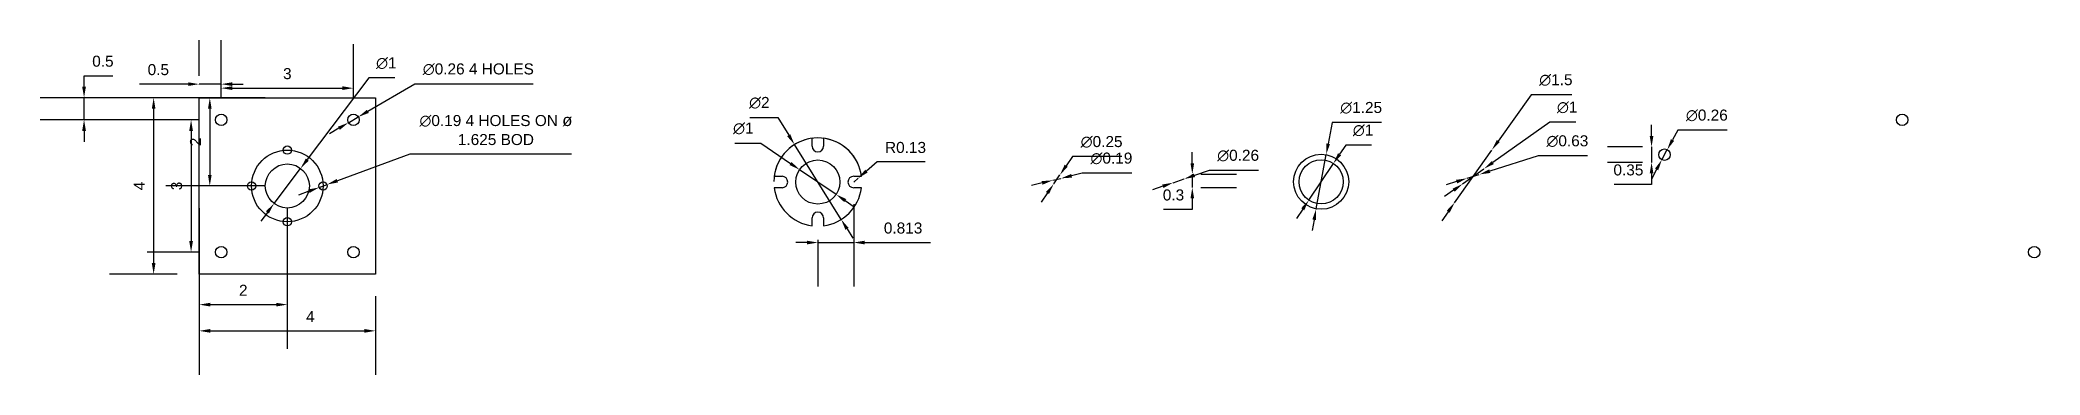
# Model space of a CAD drawing. Header units: inches. Extents: x 2548.6 to 2594, y 2106.8 to 2114.4.
import ezdxf

# ---------------------------------------------------------------- set-up
doc = ezdxf.new("R2010")
doc.units = ezdxf.units.IN
doc.styles.get("Standard").update_dxf_attribs({"font": 'arial.ttf'})
doc.dimstyles.new('ISO-25', dxfattribs={"dimtxt": 0.25, "dimasz": 0.25, "dimexe": 1, "dimexo": 0.5, "dimgap": 0.2, "dimtad": 1, "dimtoh": 1, "dimdec": 3, "dimdsep": 46, "dimtxsty": 'Standard', "dimcen": 0.25, "dimadec": 0, "dimazin": 0, "dimtfac": 1, "dimtdec": 3, "dimtmove": 0, "dimatfit": 3, "dimfxl": 1, "dimarcsym": 0})

# ---------------------------------------------------------------- blocks, each defined once
blk = doc.blocks.new('*U1')
blk.add_circle((0, 0), 0.095)
blk = doc.blocks.new('*U2')
at = {"color": 0, "linetype": 'ByBlock', "lineweight": -2, "transparency": 16777216}
blk.add_blockref('*U1', (2554.197, 2111.904), dxfattribs=at)
for p, rotation in [((2553.385, 2111.091), 90), ((2555.01, 2111.091), 270), ((2554.197, 2110.279), 180)]:
    blk.add_blockref('*U1', p, dxfattribs=dict(at, rotation=rotation))
blk = doc.blocks.new('*D3')
at = {"color": 0, "lineweight": -2, "transparency": 16777216}
for p, q in [((2551.697, 2113.091), (2550.162, 2113.091)), ((2551.162, 2112.841), (2551.162, 2109.341)), ((2551.697, 2109.091), (2550.162, 2109.091))]:
    blk.add_line(p, q, dxfattribs=at)
at = {"color": 0, "transparency": 16777216}
for points in [[(2551.121, 2112.841), (2551.204, 2112.841), (2551.162, 2113.091)], [(2551.121, 2109.341), (2551.204, 2109.341), (2551.162, 2109.091)]]:
    blk.add_solid(points, dxfattribs=at)
at = {"layer": 'Defpoints', "color": 0, "transparency": 16777216}
for p in [(2552.197, 2113.091), (2551.162, 2109.091), (2552.197, 2109.091)]:
    blk.add_point(p, dxfattribs=at)
at = {"color": 0, "transparency": 16777216, "insert": (2550.837, 2111.091), "char_height": 0.25, "attachment_point": 5, "rotation": 90}
blk.add_mtext('4', dxfattribs=at)
blk = doc.blocks.new('*D4')
at = {"color": 0, "lineweight": -2, "transparency": 16777216}
for p, q in [((2552.197, 2108.591), (2552.197, 2106.806)), ((2556.197, 2108.591), (2556.197, 2106.806)), ((2552.447, 2107.806), (2555.947, 2107.806))]:
    blk.add_line(p, q, dxfattribs=at)
at = {"color": 0, "transparency": 16777216}
for points in [[(2552.447, 2107.848), (2552.447, 2107.764), (2552.197, 2107.806)], [(2555.947, 2107.848), (2555.947, 2107.764), (2556.197, 2107.806)]]:
    blk.add_solid(points, dxfattribs=at)
at = {"layer": 'Defpoints', "color": 0, "transparency": 16777216}
for p in [(2552.197, 2109.091), (2556.197, 2109.091), (2556.197, 2107.806)]:
    blk.add_point(p, dxfattribs=at)
at = {"color": 0, "transparency": 16777216, "insert": (2554.721, 2108.131), "char_height": 0.25, "attachment_point": 5}
blk.add_mtext('4', dxfattribs=at)
blk = doc.blocks.new('*D8')
at = {"color": 0, "lineweight": -2, "transparency": 16777216}
for p, q in [((2552.697, 2113.091), (2552.697, 2114.309)), ((2555.697, 2113.091), (2555.697, 2114.309)), ((2552.947, 2113.309), (2555.447, 2113.309))]:
    blk.add_line(p, q, dxfattribs=at)
at = {"color": 0, "transparency": 16777216}
for points in [[(2552.947, 2113.351), (2552.947, 2113.268), (2552.697, 2113.309)], [(2555.447, 2113.351), (2555.447, 2113.268), (2555.697, 2113.309)]]:
    blk.add_solid(points, dxfattribs=at)
at = {"layer": 'Defpoints', "color": 0, "transparency": 16777216}
for p in [(2555.697, 2113.309), (2552.697, 2112.591), (2555.697, 2112.591)]:
    blk.add_point(p, dxfattribs=at)
at = {"color": 0, "transparency": 16777216, "insert": (2554.197, 2113.637), "char_height": 0.25, "attachment_point": 5}
blk.add_mtext('3', dxfattribs=at)
blk = doc.blocks.new('*D9')
at = {"color": 0, "lineweight": -2, "transparency": 16777216}
for p, q in [((2552.197, 2110.591), (2552.197, 2107.401)), ((2554.197, 2110.591), (2554.197, 2107.401)), ((2552.447, 2108.401), (2553.947, 2108.401))]:
    blk.add_line(p, q, dxfattribs=at)
at = {"color": 0, "transparency": 16777216}
for points in [[(2552.447, 2108.442), (2552.447, 2108.359), (2552.197, 2108.401)], [(2553.947, 2108.442), (2553.947, 2108.359), (2554.197, 2108.401)]]:
    blk.add_solid(points, dxfattribs=at)
at = {"layer": 'Defpoints', "color": 0, "transparency": 16777216}
for p in [(2552.197, 2111.091), (2554.197, 2111.091), (2554.197, 2108.401)]:
    blk.add_point(p, dxfattribs=at)
at = {"color": 0, "transparency": 16777216, "insert": (2553.197, 2108.726), "char_height": 0.25, "attachment_point": 5}
blk.add_mtext('2', dxfattribs=at)
blk = doc.blocks.new('*D10')
at = {"color": 0, "lineweight": -2, "transparency": 16777216}
for p, q in [((2552.197, 2112.591), (2551.012, 2112.591)), ((2552.012, 2112.341), (2552.012, 2109.841)), ((2552.197, 2109.591), (2551.012, 2109.591))]:
    blk.add_line(p, q, dxfattribs=at)
at = {"color": 0, "transparency": 16777216}
for points in [[(2551.971, 2112.341), (2552.054, 2112.341), (2552.012, 2112.591)], [(2551.971, 2109.841), (2552.054, 2109.841), (2552.012, 2109.591)]]:
    blk.add_solid(points, dxfattribs=at)
at = {"layer": 'Defpoints', "color": 0, "transparency": 16777216}
for p in [(2552.697, 2112.591), (2552.012, 2109.591), (2552.697, 2109.591)]:
    blk.add_point(p, dxfattribs=at)
at = {"color": 0, "transparency": 16777216, "insert": (2551.685, 2111.091), "char_height": 0.25, "attachment_point": 5, "rotation": 90}
blk.add_mtext('3', dxfattribs=at)
blk = doc.blocks.new('*D11')
at = {"color": 0, "lineweight": -2, "transparency": 16777216}
for p, q in [((2553.697, 2113.091), (2551.437, 2113.091)), ((2552.437, 2112.841), (2552.437, 2111.341)), ((2553.697, 2111.091), (2551.437, 2111.091))]:
    blk.add_line(p, q, dxfattribs=at)
at = {"color": 0, "transparency": 16777216}
for points in [[(2552.396, 2112.841), (2552.479, 2112.841), (2552.437, 2113.091)], [(2552.396, 2111.341), (2552.479, 2111.341), (2552.437, 2111.091)]]:
    blk.add_solid(points, dxfattribs=at)
at = {"layer": 'Defpoints', "color": 0, "transparency": 16777216}
for p in [(2554.197, 2113.091), (2552.437, 2111.091), (2554.197, 2111.091)]:
    blk.add_point(p, dxfattribs=at)
at = {"color": 0, "transparency": 16777216, "insert": (2552.112, 2112.091), "char_height": 0.25, "attachment_point": 5, "rotation": 90}
blk.add_mtext('2', dxfattribs=at)
blk = doc.blocks.new('*D12')
at = {"color": 0, "lineweight": -2, "transparency": 16777216}
for p, q in [((2556.05, 2113.54), (2554.65, 2111.689)), ((2556.638, 2113.54), (2556.05, 2113.54)), ((2553.895, 2110.692), (2554.499, 2111.49)), ((2553.745, 2110.493), (2553.594, 2110.294))]:
    blk.add_line(p, q, dxfattribs=at)
at = {"color": 0, "transparency": 16777216}
for points in [[(2554.616, 2111.714), (2554.683, 2111.664), (2554.499, 2111.49)], [(2553.711, 2110.518), (2553.778, 2110.468), (2553.895, 2110.692)]]:
    blk.add_solid(points, dxfattribs=at)
at = {"layer": 'Defpoints', "color": 0, "transparency": 16777216}
for p in [(2554.499, 2111.49), (2553.895, 2110.692)]:
    blk.add_point(p, dxfattribs=at)
at = {"color": 0, "transparency": 16777216, "insert": (2556.444, 2113.874), "char_height": 0.25, "attachment_point": 5}
blk.add_mtext('∅1', dxfattribs=at)
blk = doc.blocks.new('*D13')
at = {"color": 0, "lineweight": -2, "transparency": 16777216}
for p, q in [((2557.088, 2113.402), (2556.025, 2112.783)), ((2559.779, 2113.402), (2557.088, 2113.402)), ((2555.585, 2112.526), (2555.809, 2112.657)), ((2555.369, 2112.4), (2555.153, 2112.274))]:
    blk.add_line(p, q, dxfattribs=at)
at = {"color": 0, "transparency": 16777216}
for points in [[(2555.348, 2112.436), (2555.39, 2112.364), (2555.585, 2112.526)], [(2556.004, 2112.819), (2556.046, 2112.747), (2555.809, 2112.657)]]:
    blk.add_solid(points, dxfattribs=at)
at = {"layer": 'Defpoints', "color": 0, "transparency": 16777216}
for p in [(2555.585, 2112.526), (2555.809, 2112.657)]:
    blk.add_point(p, dxfattribs=at)
at = {"color": 0, "transparency": 16777216, "insert": (2558.533, 2113.737), "char_height": 0.25, "attachment_point": 5}
blk.add_mtext('∅0.26 4 HOLES', dxfattribs=at)
blk = doc.blocks.new('*D14')
at = {"color": 0, "lineweight": -2, "transparency": 16777216}
for p, q in [((2556.975, 2111.816), (2555.333, 2111.211)), ((2560.65, 2111.816), (2556.975, 2111.816)), ((2554.921, 2111.058), (2555.099, 2111.124)), ((2554.686, 2110.972), (2554.451, 2110.885))]:
    blk.add_line(p, q, dxfattribs=at)
at = {"color": 0, "transparency": 16777216}
for points in [[(2555.319, 2111.25), (2555.348, 2111.171), (2555.099, 2111.124)], [(2554.672, 2111.011), (2554.7, 2110.933), (2554.921, 2111.058)]]:
    blk.add_solid(points, dxfattribs=at)
at = {"layer": 'Defpoints', "color": 0, "transparency": 16777216}
for p in [(2555.099, 2111.124), (2554.921, 2111.058)]:
    blk.add_point(p, dxfattribs=at)
at = {"color": 0, "transparency": 16777216, "insert": (2558.932, 2112.368), "char_height": 0.25, "attachment_point": 5}
blk.add_mtext('∅0.19 4 HOLES ON {\\H1.0833x;ø\\fMS Shell Dlg 2|b0|i0|c0|p0;\\H0.61538x;\\P}1.625 BOD', dxfattribs=at)
blk = doc.blocks.new('*D17')
at = {"color": 0, "lineweight": -2, "transparency": 16777216}
for p, q in [((2567.053, 2110.68), (2567.053, 2108.808)), ((2565.99, 2109.808), (2565.74, 2109.808)), ((2566.24, 2109.867), (2566.24, 2108.808)), ((2566.24, 2109.808), (2567.053, 2109.808)), ((2567.303, 2109.808), (2568.797, 2109.808))]:
    blk.add_line(p, q, dxfattribs=at)
at = {"color": 0, "transparency": 16777216}
for points in [[(2565.99, 2109.85), (2565.99, 2109.766), (2566.24, 2109.808)], [(2567.303, 2109.85), (2567.303, 2109.766), (2567.053, 2109.808)]]:
    blk.add_solid(points, dxfattribs=at)
at = {"layer": 'Defpoints', "color": 0, "transparency": 16777216}
for p in [(2567.053, 2111.18), (2566.24, 2110.367), (2567.053, 2109.808)]:
    blk.add_point(p, dxfattribs=at)
at = {"color": 0, "transparency": 16777216, "insert": (2568.175, 2110.136), "char_height": 0.25, "attachment_point": 5}
blk.add_mtext('0.813', dxfattribs=at)
blk = doc.blocks.new('*D18')
at = {"color": 0, "lineweight": -2, "transparency": 16777216}
for p, q in [((2567.586, 2111.635), (2567.342, 2111.427)), ((2568.675, 2111.635), (2567.586, 2111.635)), ((2567.053, 2111.18), (2567.152, 2111.265))]:
    blk.add_line(p, q, dxfattribs=at)
at = {"color": 0, "transparency": 16777216}
blk.add_solid([(2567.315, 2111.459), (2567.369, 2111.395), (2567.152, 2111.265)], dxfattribs=at)
at = {"layer": 'Defpoints', "color": 0, "transparency": 16777216}
for p in [(2567.053, 2111.18), (2567.152, 2111.265)]:
    blk.add_point(p, dxfattribs=at)
at = {"color": 0, "transparency": 16777216, "insert": (2568.23, 2111.963), "char_height": 0.25, "attachment_point": 5}
blk.add_mtext('R0.13', dxfattribs=at)
blk = doc.blocks.new('*D20')
at = {"color": 0, "lineweight": -2, "transparency": 16777216}
for p, q in [((2574.74, 2111.608), (2574.74, 2111.858)), ((2574.74, 2111.358), (2574.74, 2111.058)), ((2574.93, 2111.358), (2575.74, 2111.358)), ((2574.74, 2110.808), (2574.74, 2110.558)), ((2574.93, 2111.058), (2575.74, 2111.058)), ((2574.74, 2110.558), (2574.085, 2110.558))]:
    blk.add_line(p, q, dxfattribs=at)
at = {"color": 0, "transparency": 16777216}
for points in [[(2574.699, 2111.608), (2574.782, 2111.608), (2574.74, 2111.358)], [(2574.699, 2110.808), (2574.782, 2110.808), (2574.74, 2111.058)]]:
    blk.add_solid(points, dxfattribs=at)
at = {"layer": 'Defpoints', "color": 0, "transparency": 16777216}
for p in [(2574.43, 2111.358), (2574.43, 2111.058), (2574.74, 2111.058)]:
    blk.add_point(p, dxfattribs=at)
at = {"color": 0, "transparency": 16777216, "insert": (2574.313, 2110.886), "char_height": 0.25, "attachment_point": 5}
blk.add_mtext('0.3', dxfattribs=at)
blk = doc.blocks.new('*D21')
at = {"color": 0, "lineweight": -2, "transparency": 16777216}
for p, q in [((2574.07, 2111.085), (2573.834, 2111.004)), ((2574.307, 2111.166), (2574.553, 2111.25)), ((2575.12, 2111.445), (2574.789, 2111.331)), ((2576.241, 2111.445), (2575.12, 2111.445))]:
    blk.add_line(p, q, dxfattribs=at)
at = {"color": 0, "transparency": 16777216}
for points in [[(2574.057, 2111.124), (2574.084, 2111.045), (2574.307, 2111.166)], [(2574.775, 2111.371), (2574.803, 2111.292), (2574.553, 2111.25)]]:
    blk.add_solid(points, dxfattribs=at)
at = {"layer": 'Defpoints', "color": 0, "transparency": 16777216}
for p in [(2574.307, 2111.166), (2574.553, 2111.25)]:
    blk.add_point(p, dxfattribs=at)
at = {"color": 0, "transparency": 16777216, "insert": (2575.78, 2111.779), "char_height": 0.25, "attachment_point": 5}
blk.add_mtext('∅0.26', dxfattribs=at)
blk = doc.blocks.new('*D22')
at = {"color": 0, "lineweight": -2, "transparency": 16777216}
for p, q in [((2582.429, 2113.158), (2581.685, 2112.11)), ((2583.358, 2113.158), (2582.429, 2113.158)), ((2580.692, 2110.711), (2581.54, 2111.906)), ((2580.548, 2110.507), (2580.403, 2110.303))]:
    blk.add_line(p, q, dxfattribs=at)
at = {"color": 0, "transparency": 16777216}
for points in [[(2581.651, 2112.134), (2581.719, 2112.086), (2581.54, 2111.906)], [(2580.514, 2110.531), (2580.582, 2110.483), (2580.692, 2110.711)]]:
    blk.add_solid(points, dxfattribs=at)
at = {"layer": 'Defpoints', "color": 0, "transparency": 16777216}
for p in [(2581.54, 2111.906, -0.339), (2580.692, 2110.711, -0.661)]:
    blk.add_point(p, dxfattribs=at)
at = {"color": 0, "transparency": 16777216, "insert": (2582.993, 2113.493), "char_height": 0.25, "attachment_point": 5}
blk.add_mtext('∅1.5', dxfattribs=at)
blk = doc.blocks.new('*D23')
at = {"color": 0, "lineweight": -2, "transparency": 16777216}
for p, q in [((2582.593, 2111.772), (2581.493, 2111.427)), ((2583.714, 2111.772), (2582.593, 2111.772)), ((2580.74, 2111.19), (2580.501, 2111.115)), ((2580.978, 2111.265), (2581.254, 2111.352))]:
    blk.add_line(p, q, dxfattribs=at)
at = {"color": 0, "transparency": 16777216}
for points in [[(2580.727, 2111.23), (2580.752, 2111.15), (2580.978, 2111.265)], [(2581.48, 2111.466), (2581.505, 2111.387), (2581.254, 2111.352)]]:
    blk.add_solid(points, dxfattribs=at)
at = {"layer": 'Defpoints', "color": 0, "transparency": 16777216}
for p in [(2580.978, 2111.265, -1.321), (2581.254, 2111.352, -0.761)]:
    blk.add_point(p, dxfattribs=at)
at = {"color": 0, "transparency": 16777216, "insert": (2583.254, 2112.107), "char_height": 0.25, "attachment_point": 5}
blk.add_mtext('∅0.63', dxfattribs=at)
blk = doc.blocks.new('*D24')
at = {"color": 0, "lineweight": -2, "transparency": 16777216}
for p, q in [((2582.856, 2112.537), (2581.56, 2111.622)), ((2583.444, 2112.537), (2582.856, 2112.537)), ((2580.877, 2111.139), (2581.356, 2111.478)), ((2580.672, 2110.995), (2580.468, 2110.851))]:
    blk.add_line(p, q, dxfattribs=at)
at = {"color": 0, "transparency": 16777216}
for points in [[(2581.536, 2111.656), (2581.584, 2111.588), (2581.356, 2111.478)], [(2580.648, 2111.029), (2580.697, 2110.961), (2580.877, 2111.139)]]:
    blk.add_solid(points, dxfattribs=at)
at = {"layer": 'Defpoints', "color": 0, "transparency": 16777216}
for p in [(2580.877, 2111.139, -3.345), (2581.356, 2111.478, -2.535)]:
    blk.add_point(p, dxfattribs=at)
at = {"color": 0, "transparency": 16777216, "insert": (2583.25, 2112.872), "char_height": 0.25, "attachment_point": 5}
blk.add_mtext('∅1', dxfattribs=at)
blk = doc.blocks.new('*D25')
at = {"color": 0, "lineweight": -2, "transparency": 16777216}
for p, q in [((2577.911, 2112.528), (2577.823, 2112.047)), ((2579.035, 2112.528), (2577.911, 2112.528)), ((2577.552, 2110.572), (2577.778, 2111.801)), ((2577.506, 2110.326), (2577.461, 2110.08))]:
    blk.add_line(p, q, dxfattribs=at)
at = {"color": 0, "transparency": 16777216}
for points in [[(2577.782, 2112.055), (2577.864, 2112.04), (2577.778, 2111.801)], [(2577.465, 2110.334), (2577.547, 2110.319), (2577.552, 2110.572)]]:
    blk.add_solid(points, dxfattribs=at)
at = {"layer": 'Defpoints', "color": 0, "transparency": 16777216}
for p in [(2577.778, 2111.801, -1.375), (2577.552, 2110.572, -1.375)]:
    blk.add_point(p, dxfattribs=at)
at = {"color": 0, "transparency": 16777216, "insert": (2578.573, 2112.863), "char_height": 0.25, "attachment_point": 5}
blk.add_mtext('∅1.25', dxfattribs=at)
blk = doc.blocks.new('*D26')
at = {"color": 0, "lineweight": -2, "transparency": 16777216}
for p, q in [((2578.222, 2112.017), (2578.083, 2111.809)), ((2578.81, 2112.017), (2578.222, 2112.017)), ((2577.386, 2110.772), (2577.943, 2111.602)), ((2577.246, 2110.564), (2577.107, 2110.357))]:
    blk.add_line(p, q, dxfattribs=at)
at = {"color": 0, "transparency": 16777216}
for points in [[(2578.048, 2111.832), (2578.117, 2111.786), (2577.943, 2111.602)], [(2577.212, 2110.587), (2577.281, 2110.541), (2577.386, 2110.772)]]:
    blk.add_solid(points, dxfattribs=at)
at = {"layer": 'Defpoints', "color": 0, "transparency": 16777216}
for p in [(2577.943, 2111.602, -1.375), (2577.386, 2110.772, -1.375)]:
    blk.add_point(p, dxfattribs=at)
at = {"color": 0, "transparency": 16777216, "insert": (2578.616, 2112.351), "char_height": 0.25, "attachment_point": 5}
blk.add_mtext('∅1', dxfattribs=at)
blk = doc.blocks.new('*D27')
at = {"color": 0, "lineweight": -2, "transparency": 16777216}
for p, q in [((2585.165, 2112.226), (2585.165, 2112.476)), ((2584.96, 2111.976), (2584.165, 2111.976)), ((2584.96, 2111.626), (2584.165, 2111.626)), ((2585.165, 2111.976), (2585.165, 2111.626)), ((2585.165, 2111.126), (2584.314, 2111.126)), ((2585.165, 2111.376), (2585.165, 2111.126))]:
    blk.add_line(p, q, dxfattribs=at)
at = {"color": 0, "transparency": 16777216}
for points in [[(2585.123, 2112.226), (2585.207, 2112.226), (2585.165, 2111.976)], [(2585.123, 2111.376), (2585.207, 2111.376), (2585.165, 2111.626)]]:
    blk.add_solid(points, dxfattribs=at)
at = {"layer": 'Defpoints', "color": 0, "transparency": 16777216}
for p in [(2585.165, 2111.626), (2585.46, 2111.976), (2585.46, 2111.626)]:
    blk.add_point(p, dxfattribs=at)
at = {"color": 0, "transparency": 16777216, "insert": (2584.639, 2111.454), "char_height": 0.25, "attachment_point": 5}
blk.add_mtext('0.35', dxfattribs=at)
blk = doc.blocks.new('*D28')
at = {"color": 0, "lineweight": -2, "transparency": 16777216}
for p, q in [((2585.76, 2112.355), (2585.641, 2112.135)), ((2586.881, 2112.355), (2585.76, 2112.355)), ((2585.398, 2111.686), (2585.522, 2111.915)), ((2585.279, 2111.467), (2585.16, 2111.247))]:
    blk.add_line(p, q, dxfattribs=at)
at = {"color": 0, "transparency": 16777216}
for points in [[(2585.604, 2112.155), (2585.677, 2112.115), (2585.522, 2111.915)], [(2585.243, 2111.486), (2585.316, 2111.447), (2585.398, 2111.686)]]:
    blk.add_solid(points, dxfattribs=at)
at = {"layer": 'Defpoints', "color": 0, "transparency": 16777216}
for p in [(2585.398, 2111.686), (2585.522, 2111.915)]:
    blk.add_point(p, dxfattribs=at)
at = {"color": 0, "transparency": 16777216, "insert": (2586.42, 2112.69), "char_height": 0.25, "attachment_point": 5}
blk.add_mtext('∅0.26', dxfattribs=at)
blk = doc.blocks.new('*D30')
at = {"color": 0, "lineweight": -2, "transparency": 16777216}
for p, q in [((2572.019, 2111.756), (2571.877, 2111.55)), ((2573.142, 2111.756), (2572.019, 2111.756)), ((2571.594, 2111.138), (2571.736, 2111.344)), ((2571.452, 2110.932), (2571.31, 2110.726))]:
    blk.add_line(p, q, dxfattribs=at)
at = {"color": 0, "transparency": 16777216}
for points in [[(2571.843, 2111.573), (2571.912, 2111.526), (2571.736, 2111.344)], [(2571.418, 2110.956), (2571.487, 2110.908), (2571.594, 2111.138)]]:
    blk.add_solid(points, dxfattribs=at)
at = {"layer": 'Defpoints', "color": 0, "transparency": 16777216}
for p in [(2571.594, 2111.138, -2.13), (2571.736, 2111.344, -2.13)]:
    blk.add_point(p, dxfattribs=at)
at = {"color": 0, "transparency": 16777216, "insert": (2572.681, 2112.09), "char_height": 0.25, "attachment_point": 5}
blk.add_mtext('∅0.25', dxfattribs=at)
blk = doc.blocks.new('*D31')
at = {"color": 0, "lineweight": -2, "transparency": 16777216}
for p, q in [((2571.329, 2111.16), (2571.086, 2111.102)), ((2571.572, 2111.219), (2571.757, 2111.263)), ((2572.243, 2111.38), (2572, 2111.322)), ((2573.365, 2111.38), (2572.243, 2111.38))]:
    blk.add_line(p, q, dxfattribs=at)
at = {"color": 0, "transparency": 16777216}
for points in [[(2571.32, 2111.201), (2571.339, 2111.12), (2571.572, 2111.219)], [(2571.99, 2111.362), (2572.01, 2111.281), (2571.757, 2111.263)]]:
    blk.add_solid(points, dxfattribs=at)
at = {"layer": 'Defpoints', "color": 0, "transparency": 16777216}
for p in [(2571.572, 2111.219, -0.03), (2571.757, 2111.263, -0.03)]:
    blk.add_point(p, dxfattribs=at)
at = {"color": 0, "transparency": 16777216, "insert": (2572.904, 2111.715), "char_height": 0.25, "attachment_point": 5}
blk.add_mtext('∅0.19', dxfattribs=at)
blk = doc.blocks.new('*D43')
at = {"color": 0, "lineweight": -2, "transparency": 16777216}
for p, q in [((2564.695, 2112.642), (2565.329, 2112.642)), ((2565.329, 2112.642), (2565.579, 2112.241)), ((2566.769, 2110.332), (2565.711, 2112.029)), ((2566.902, 2110.119), (2567.034, 2109.907))]:
    blk.add_line(p, q, dxfattribs=at)
blk.add_arc((2566.24, 2111.18), 1, 21.1783, 179.2391, dxfattribs=at)
at = {"color": 0, "transparency": 16777216}
for points in [[(2565.614, 2112.263), (2565.543, 2112.219), (2565.711, 2112.029)], [(2566.937, 2110.141), (2566.866, 2110.097), (2566.769, 2110.332)]]:
    blk.add_solid(points, dxfattribs=at)
at = {"layer": 'Defpoints', "color": 0, "transparency": 16777216}
for p in [(2565.711, 2112.029, -0.125), (2566.769, 2110.332, -0.125)]:
    blk.add_point(p, dxfattribs=at)
at = {"color": 0, "transparency": 16777216, "insert": (2564.912, 2112.977), "char_height": 0.25, "attachment_point": 5}
blk.add_mtext('∅2', dxfattribs=at)
blk = doc.blocks.new('*D44')
at = {"color": 0, "lineweight": -2, "transparency": 16777216}
for p, q in [((2564.354, 2112.059), (2564.942, 2112.059)), ((2564.942, 2112.059), (2565.619, 2111.6)), ((2566.654, 2110.9), (2565.826, 2111.46)), ((2566.861, 2110.76), (2567.068, 2110.62))]:
    blk.add_line(p, q, dxfattribs=at)
at = {"color": 0, "transparency": 16777216}
for points in [[(2565.642, 2111.635), (2565.596, 2111.566), (2565.826, 2111.46)], [(2566.885, 2110.794), (2566.838, 2110.725), (2566.654, 2110.9)]]:
    blk.add_solid(points, dxfattribs=at)
at = {"layer": 'Defpoints', "color": 0, "transparency": 16777216}
for p in [(2565.826, 2111.46, -0.125), (2566.654, 2110.9, -0.125)]:
    blk.add_point(p, dxfattribs=at)
at = {"color": 0, "transparency": 16777216, "insert": (2564.548, 2112.394), "char_height": 0.25, "attachment_point": 5}
blk.add_mtext('∅1', dxfattribs=at)
blk = doc.blocks.new('*D45')
at = {"color": 0, "lineweight": -2, "transparency": 16777216}
for p, q in [((2552.197, 2113.591), (2552.197, 2114.4)), ((2552.697, 2113.091), (2552.697, 2114.4)), ((2551.947, 2113.4), (2550.84, 2113.4)), ((2552.697, 2113.4), (2552.197, 2113.4)), ((2552.947, 2113.4), (2553.197, 2113.4))]:
    blk.add_line(p, q, dxfattribs=at)
at = {"color": 0, "transparency": 16777216}
for points in [[(2551.947, 2113.442), (2551.947, 2113.358), (2552.197, 2113.4)], [(2552.947, 2113.442), (2552.947, 2113.358), (2552.697, 2113.4)]]:
    blk.add_solid(points, dxfattribs=at)
at = {"layer": 'Defpoints', "color": 0, "transparency": 16777216}
for p in [(2552.197, 2113.4), (2552.197, 2113.091), (2552.697, 2112.591)]:
    blk.add_point(p, dxfattribs=at)
at = {"color": 0, "transparency": 16777216, "insert": (2551.269, 2113.728), "char_height": 0.25, "attachment_point": 5}
blk.add_mtext('0.5', dxfattribs=at)
blk = doc.blocks.new('*D46')
at = {"color": 0, "lineweight": -2, "transparency": 16777216}
for p, q in [((2549.583, 2113.341), (2549.583, 2113.591)), ((2549.583, 2113.591), (2550.24, 2113.591)), ((2551.697, 2113.091), (2548.583, 2113.091)), ((2549.583, 2112.591), (2549.583, 2113.091)), ((2552.197, 2112.591), (2548.583, 2112.591)), ((2549.583, 2112.341), (2549.583, 2112.091))]:
    blk.add_line(p, q, dxfattribs=at)
at = {"color": 0, "transparency": 16777216}
for points in [[(2549.541, 2113.341), (2549.625, 2113.341), (2549.583, 2113.091)], [(2549.541, 2112.341), (2549.625, 2112.341), (2549.583, 2112.591)]]:
    blk.add_solid(points, dxfattribs=at)
at = {"layer": 'Defpoints', "color": 0, "transparency": 16777216}
for p in [(2549.583, 2113.091), (2552.197, 2113.091), (2552.697, 2112.591)]:
    blk.add_point(p, dxfattribs=at)
at = {"color": 0, "transparency": 16777216, "insert": (2550.011, 2113.919), "char_height": 0.25, "attachment_point": 5}
blk.add_mtext('0.5', dxfattribs=at)

msp = doc.modelspace()

# ---------------------------------------------------------------- linework, layer by layer
for p, q in [((2552.1971, 2113.0911), (2556.1971, 2113.0911)), ((2552.1971, 2109.0911), (2552.1971, 2113.0911)), ((2556.1971, 2113.0911), (2556.1971, 2109.0911)), ((2566.1102, 2111.9931), (2566.1102, 2112.1716)), ((2566.3702, 2112.1716), (2566.3702, 2111.9931)), ((2565.2487, 2111.3101), (2565.4272, 2111.3101)), ((2567.0532, 2111.3101), (2567.2317, 2111.3101)), ((2565.4272, 2111.0501), (2565.2487, 2111.0501)), ((2567.2317, 2111.0501), (2567.0532, 2111.0501)), ((2566.1102, 2110.1886), (2566.1102, 2110.3671)), ((2566.3702, 2110.3671), (2566.3702, 2110.1886)), ((2556.1971, 2109.0911), (2552.1971, 2109.0911))]:
    msp.add_line(p, q)
for centre, radius in [((2552.6971, 2112.5911), 0.13), ((2555.6971, 2112.5911), 0.13), ((2590.8523, 2112.5911, -5.67), 0.13), ((2554.1971, 2111.0911), 0.8125), ((2554.1971, 2111.0911), 0.5), ((2566.2402, 2111.1801), 0.5), ((2577.6647, 2111.1866), 0.625), ((2577.6647, 2111.1866), 0.5), ((2585.46, 2111.8008), 0.13), ((2552.6971, 2109.5911), 0.13), ((2555.6971, 2109.5911), 0.13), ((2593.8523, 2109.5911, -5.67), 0.13)]:
    msp.add_circle(centre, radius)
for centre, radius, start, end in [((2566.2402, 2111.1801), 1, 97.46959, 172.53041), ((2566.2402, 2111.9931), 0.13, 180, 0), ((2566.2402, 2111.1801), 1, 7.46959, 82.53041), ((2565.4272, 2111.1801), 0.13, 270, 90), ((2567.0532, 2111.1801), 0.13, 90, 270), ((2566.2402, 2111.1801), 1, 187.46959, 262.53041), ((2566.2402, 2111.1801), 1, 277.46959, 352.53041), ((2566.2402, 2110.3671), 0.13, 0, 180)]:
    msp.add_arc(centre, radius, start, end)

# ---------------------------------------------------------------- block references
msp.add_blockref('*U2', (0, 0))

# ---------------------------------------------------------------- dimensions: what is measured, and where the dimension line sits
for base, p1, p2, angle, picture, middle in [((2552.1971, 2113.3999), (2552.6971, 2112.5911), (2552.1971, 2113.0911), 180, '*D45', (2551.2686, 2113.7275)), ((2549.5829, 2113.0911), (2552.6971, 2112.5911), (2552.1971, 2113.0911), 270, '*D46', (2550.0115, 2113.9188)), ((2552.0123, 2109.5911), (2552.6971, 2112.5911), (2552.6971, 2109.5911), 90, '*D10', (2551.6846, 2111.0911)), ((2585.1651, 2111.6258), (2585.46, 2111.9758), (2585.46, 2111.6258), 90, '*D27', (2584.6395, 2111.4535)), ((2574.7404, 2111.0581), (2574.4296, 2111.3581), (2574.4296, 2111.0581), 90, '*D20', (2574.3128, 2110.8858))]:
    dim = msp.add_linear_dim(base=base, p1=p1, p2=p2, angle=angle, dimstyle='ISO-25')
    dim.commit()
    dim.dimension.update_dxf_attribs({"geometry": picture, "text_midpoint": middle})
for base, p1, p2, picture, middle in [((2555.6971, 2113.3095), (2552.6971, 2112.5911), (2555.6971, 2112.5911), '*D8', (2554.1971, 2113.6372)), ((2554.1971, 2108.4005), (2552.1971, 2111.0911), (2554.1971, 2111.0911), '*D9', (2553.1971, 2108.726)), ((2567.0532, 2109.8079), (2566.2402, 2110.3671), (2567.0532, 2111.1801), '*D17', (2568.175, 2110.1357))]:
    dim = msp.add_linear_dim(base=base, p1=p1, p2=p2, dimstyle='ISO-25')
    dim.commit()
    dim.dimension.update_dxf_attribs({"geometry": picture, "text_midpoint": middle})
for p1, p2, text, picture, middle in [((2555.5849, 2112.5256), (2555.8094, 2112.6567), '<> 4 HOLES', '*D13', (2558.5333, 2113.4024)), ((2554.9205, 2111.0583), (2555.0988, 2111.124), '<> 4 HOLES ON {\\H1.0833x;ø\\fMS Shell Dlg 2|b0|i0|c0|p0;\\H0.61538x;\\P}1.625 BOD', '*D14', (2558.9319, 2111.8161))]:
    dim = msp.add_diameter_dim_2p(p1=p1, p2=p2, text=text, dimstyle='ISO-25')
    dim.commit()
    dim.dimension.update_dxf_attribs({"geometry": picture, "text_midpoint": middle, "dimtype": 163})
for p1, p2, picture, middle in [((2553.8954, 2110.6924), (2554.4989, 2111.4899), '*D12', (2556.4439, 2113.5398)), ((2580.6925, 2110.7111, -0.6615), (2581.5401, 2111.9058, -0.3385), '*D22', (2582.9933, 2113.1584)), ((2566.7693, 2110.3315, -0.125), (2565.7111, 2112.0287, -0.125), '*D43', (2564.9118, 2112.6423)), ((2577.5516, 2110.5719, -1.375), (2577.7778, 2111.8013, -1.375), '*D25', (2578.5731, 2112.528)), ((2580.8767, 2111.1392, -3.3449), (2581.3559, 2111.4777, -2.5351), '*D24', (2583.2499, 2112.5373)), ((2566.6542, 2110.8998, -0.125), (2565.8261, 2111.4603, -0.125), '*D44', (2564.5478, 2112.059)), ((2577.3859, 2110.7716, -1.375), (2577.9435, 2111.6017, -1.375), '*D26', (2578.6161, 2112.0167)), ((2571.5939, 2111.1379, -2.13), (2571.7357, 2111.3438, -2.13), '*D30', (2572.6808, 2111.7557)), ((2580.9785, 2111.2652, -1.3206), (2581.2541, 2111.3517, -0.7607), '*D23', (2583.2538, 2111.7723)), ((2574.3066, 2111.1659), (2574.5525, 2111.2503), '*D21', (2575.7803, 2111.4449))]:
    dim = msp.add_diameter_dim_2p(p1=p1, p2=p2, dimstyle='ISO-25')
    dim.commit()
    dim.dimension.update_dxf_attribs({"geometry": picture, "text_midpoint": middle, "dimtype": 163})
for base, p1, p2, picture, middle in [((2551.1623, 2109.0911), (2552.1971, 2113.0911), (2552.1971, 2109.0911), '*D3', (2551.1623, 2111.0911)), ((2552.4374, 2111.0911), (2554.1971, 2113.0911), (2554.1971, 2111.0911), '*D11', (2552.4374, 2112.0911))]:
    dim = msp.add_linear_dim(base=base, p1=p1, p2=p2, angle=90, dimstyle='ISO-25')
    dim.commit()
    dim.dimension.update_dxf_attribs({"geometry": picture, "text_midpoint": middle, "dimtype": 160})
for p1, p2, picture, middle in [((2585.3981, 2111.6865), (2585.5218, 2111.9152), '*D28', (2586.4202, 2112.6896)), ((2571.5724, 2111.2186, -0.03), (2571.7572, 2111.2631, -0.03), '*D31', (2572.2433, 2111.38))]:
    dim = msp.add_diameter_dim_2p(p1=p1, p2=p2, dimstyle='ISO-25')
    dim.commit()
    dim.dimension.update_dxf_attribs({"geometry": picture, "text_midpoint": middle})
dim = msp.add_radius_dim(center=(2567.0532, 2111.1801), mpoint=(2567.152, 2111.2645), dimstyle='ISO-25')
dim.commit()
dim.dimension.update_dxf_attribs({"geometry": '*D18', "text_midpoint": (2568.2303, 2111.6352), "dimtype": 164})
dim = msp.add_linear_dim(base=(2556.1971, 2107.8061), p1=(2552.1971, 2109.0911), p2=(2556.1971, 2109.0911), dimstyle='ISO-25')
dim.commit()
dim.dimension.update_dxf_attribs({"geometry": '*D4', "text_midpoint": (2554.7209, 2107.8061), "dimtype": 160})

doc.saveas('drawing.dxf')
